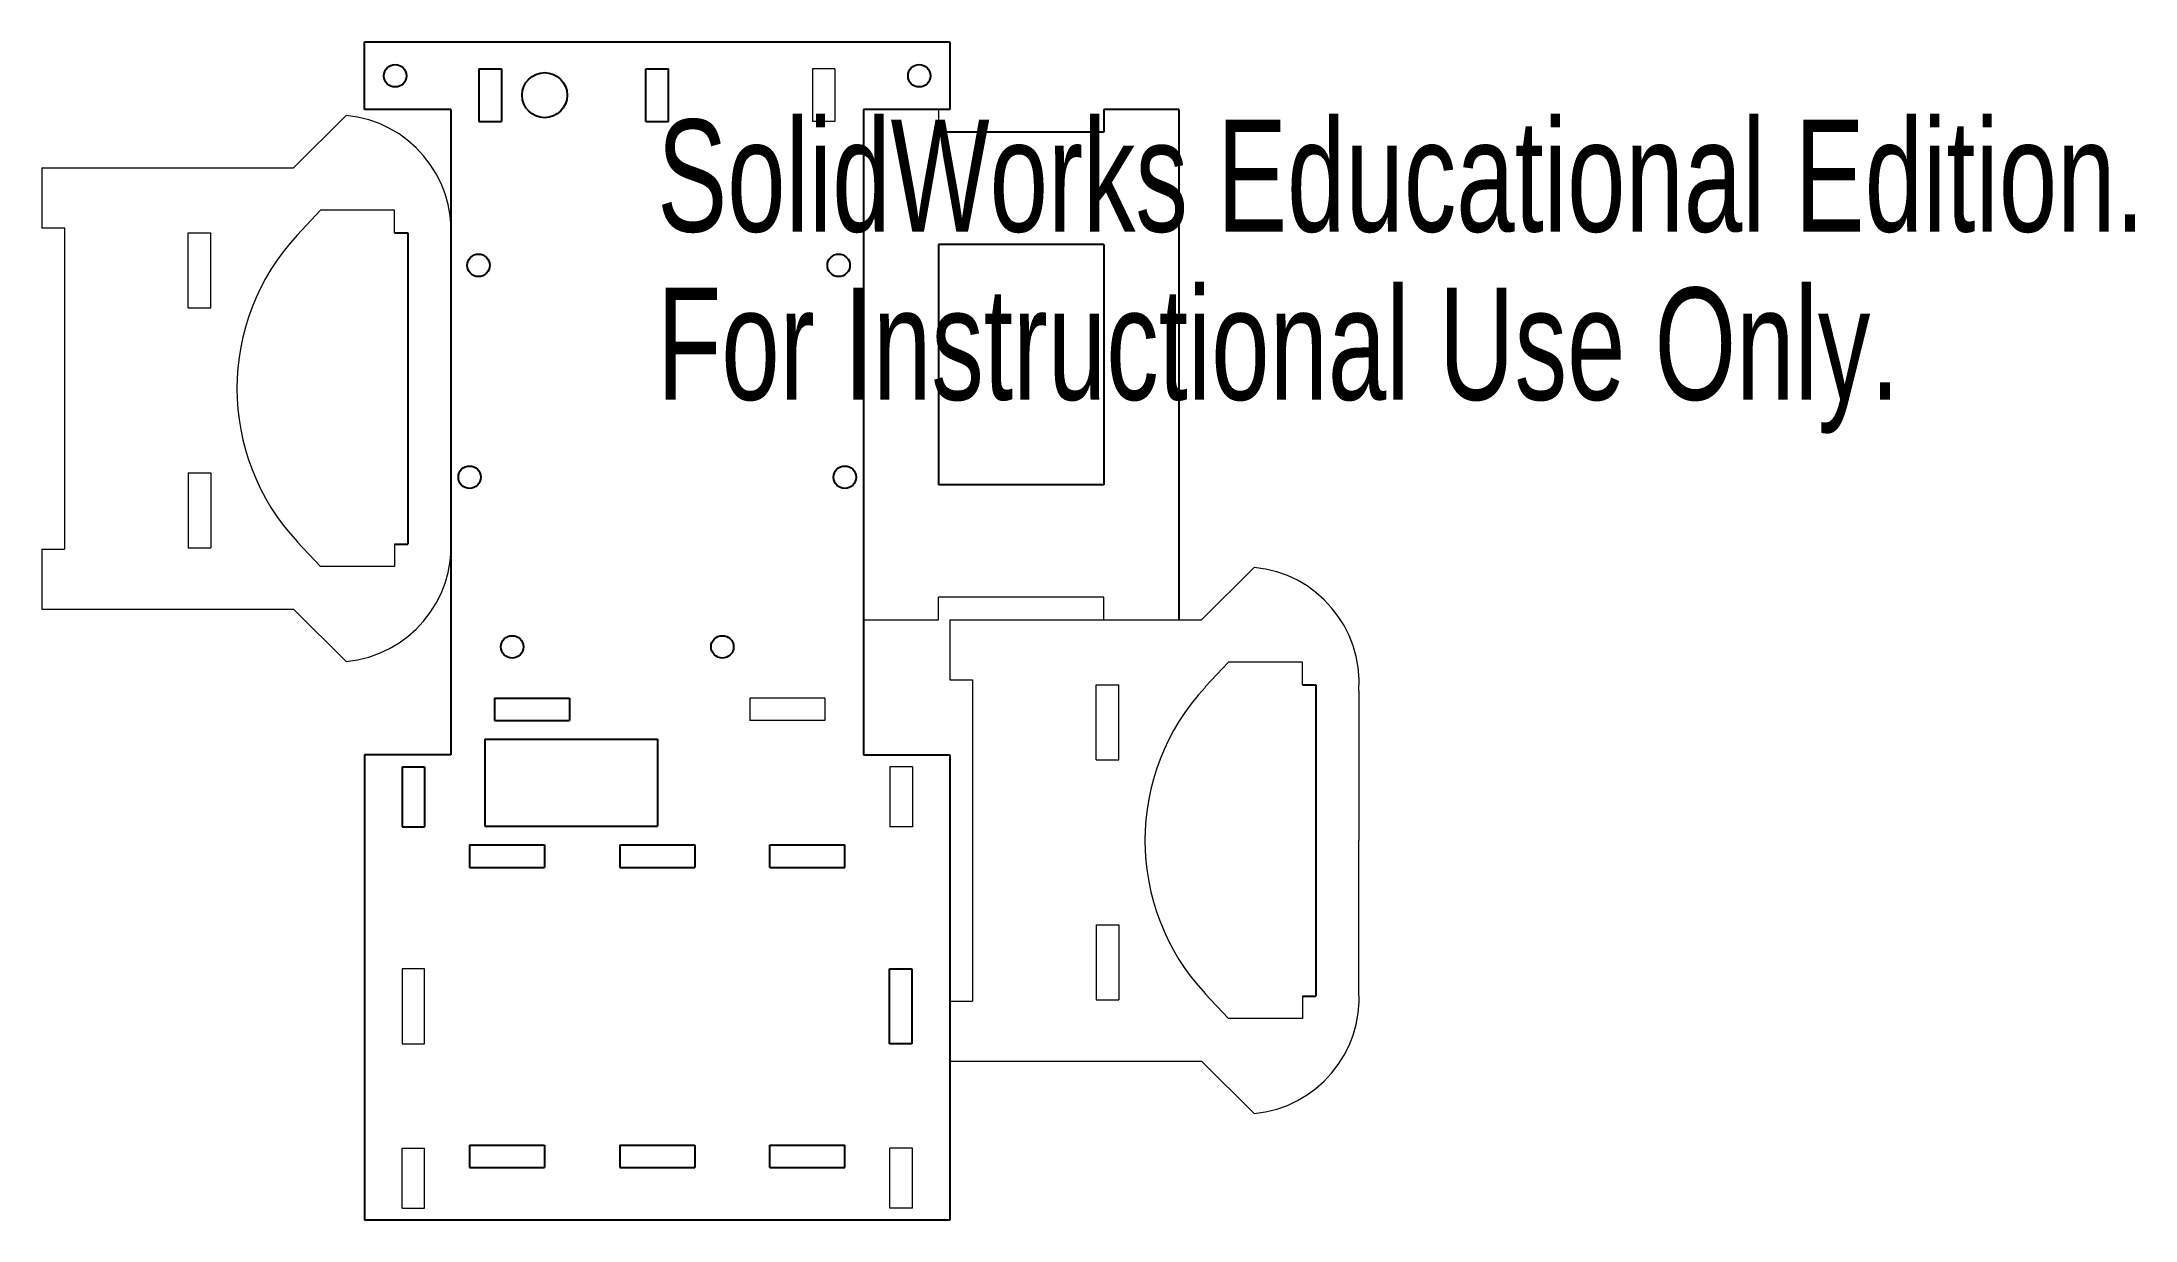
# Model space of a CAD drawing. Header units: millimetres. Extents: x -82 to 197, y -105 to 52.
import ezdxf

# ---------------------------------------------------------------- set-up
doc = ezdxf.new("R2010")
doc.units = ezdxf.units.MM
doc.layers.add('SLD-0', color=179, linetype='Continuous')
doc.styles.add('SLDTEXTSTYLE0', font='TXT', dxfattribs={"width": 0.7})

msp = doc.modelspace()

# ---------------------------------------------------------------- linework, layer by layer
at = {"color": 179, "linetype": 'Continuous', "lineweight": 0}
for p, q in [((-48.45, 35.24), (-41.46, 42.23)), ((-82, 35.24), (-79, 35.24)), ((-82, 35.24), (-82, 27.24)), ((-79, 35.24), (-48.45, 35.24)), ((-44.88, 29.59), (-47.96, 26.28)), ((-34.99, 29.59), (-44.88, 29.59)), ((-34.99, 26.59), (-34.99, 29.59)), ((-82, 27.24), (-79, 27.24)), ((-79, 27.24), (-79, -15.56)), ((-62.5, 16.59), (-62.5, 26.59)), ((-62.5, 26.59), (-59.5, 26.59)), ((-59.5, 16.59), (-59.5, 26.59)), ((-62.5, 16.59), (-59.5, 16.59)), ((-62.5, -5.41), (-59.5, -5.41)), ((-62.5, -5.41), (-62.5, -15.41)), ((-59.5, -5.41), (-59.5, -15.41)), ((-82, -15.56), (-82, -23.56)), ((-82, -15.56), (-79, -15.56)), ((-62.5, -15.41), (-59.5, -15.41)), ((-44.88, -17.91), (-47.96, -14.61)), ((-34.99, -14.91), (-34.99, -17.91)), ((-34.99, -17.91), (-44.88, -17.91)), ((72.55, -25), (79.54, -18.01)), ((-82, -23.56), (-79, -23.56)), ((-79, -23.56), (-48.45, -23.56)), ((-48.45, -23.56), (-41.46, -30.55)), ((39, -25), (39, -33)), ((39, -25), (42, -25)), ((42, -25), (72.55, -25)), ((76.12, -30.65), (73.04, -33.95)), ((86.01, -30.65), (76.12, -30.65)), ((86.01, -33.65), (86.01, -30.65)), ((39, -33), (42, -33)), ((42, -33), (42, -75.8)), ((58.5, -43.65), (58.5, -33.65)), ((58.5, -33.65), (61.5, -33.65)), ((61.5, -43.65), (61.5, -33.65)), ((93.5, -34.45), (93.5, -54.4)), ((58.5, -43.65), (61.5, -43.65)), ((93.5, -74.35), (93.5, -54.4)), ((58.5, -65.65), (58.5, -75.65)), ((58.5, -65.65), (61.5, -65.65)), ((61.5, -65.65), (61.5, -75.65)), ((76.12, -78.15), (73.04, -74.85)), ((86.01, -75.15), (86.01, -78.15)), ((39, -75.8), (39, -83.8)), ((39, -75.8), (42, -75.8)), ((58.5, -75.65), (61.5, -75.65)), ((86.01, -78.15), (76.12, -78.15)), ((39, -83.8), (42, -83.8)), ((42, -83.8), (72.55, -83.8)), ((72.55, -83.8), (79.54, -90.79))]:
    msp.add_line(p, q, dxfattribs=at)
for centre, radius, start, end in [((-42.9, 26.85), 15.44, 356.0572, 84.6445), ((-26, 5.84), 30, 137.0361, 222.9639), ((-42.9, -15.18), 15.44, 275.3555, 3.9428), ((78.1, -33.38), 15.44, 356.0572, 84.6445), ((95, -54.4), 30, 137.0361, 222.9639), ((78.1, -75.42), 15.44, 275.3555, 3.9428)]:
    msp.add_arc(centre, radius, start, end, dxfattribs=at)
at = {"layer": 'SLD-0'}
for p, q in [((-39, 43), (-39, 52.02)), ((-39, 52.02), (39, 52.02)), ((39, 52.02), (39, 43)), ((-23.75, 48.42), (-20.75, 48.42)), ((-23.75, 48.42), (-23.75, 41.42)), ((-20.75, 48.42), (-20.75, 41.42)), ((-1.5, 41.42), (-1.5, 48.42)), ((-1.5, 48.42), (1.5, 48.42)), ((1.5, 41.42), (1.5, 48.42)), ((-27.5, 43), (-39, 43)), ((-27.5, 43), (-27.5, -43)), ((39, 43), (27.5, 43)), ((27.5, 43), (27.5, -43)), ((69.5, 43), (59.5, 43)), ((59.5, 43), (59.5, 40)), ((69.5, 43), (69.5, -25)), ((-23.75, 41.42), (-20.75, 41.42)), ((-1.5, 41.42), (1.5, 41.42)), ((59.5, 40), (37.5, 40)), ((-34.99, 26.59), (-33.25, 26.59)), ((-33.25, 26.59), (-33.25, -14.91)), ((59.5, 25), (37.5, 25)), ((37.5, 25), (37.5, -7)), ((59.5, 25), (59.5, -7)), ((59.5, -7), (37.5, -7)), ((-34.99, -14.91), (-33.25, -14.91)), ((-21.67, -35.42), (-11.67, -35.42)), ((-21.67, -35.42), (-21.67, -38.42)), ((-11.67, -35.42), (-11.67, -38.42)), ((86.01, -33.65), (87.75, -33.65)), ((87.75, -33.65), (87.75, -75.15)), ((-21.67, -38.42), (-11.67, -38.42)), ((-22.97, -40.92), (0.03, -40.92)), ((-22.97, -40.92), (-22.97, -52.5)), ((0.03, -40.92), (0.03, -52.5)), ((-27.5, -43), (-39, -43)), ((-39, -43), (-39, -105)), ((-34, -44.6), (-31, -44.6)), ((-34, -44.6), (-34, -52.6)), ((-31, -44.6), (-31, -52.6)), ((27.5, -43), (39, -43)), ((39, -43), (39, -105)), ((-34, -52.6), (-31, -52.6)), ((-22.97, -52.5), (0.03, -52.5)), ((-25, -55), (-15, -55)), ((-25, -55), (-25, -58)), ((-15, -55), (-15, -58)), ((-5, -55), (5, -55)), ((-5, -55), (-5, -58)), ((5, -55), (5, -58)), ((15, -58), (15, -55)), ((15, -55), (25, -55)), ((25, -58), (25, -55)), ((-25, -58), (-15, -58)), ((-5, -58), (5, -58)), ((15, -58), (25, -58)), ((30.94, -76.5), (30.94, -71.5)), ((30.94, -71.5), (33.94, -71.5)), ((33.94, -71.5), (33.94, -81.5)), ((86.01, -75.15), (87.75, -75.15)), ((30.94, -81.5), (30.94, -76.5)), ((33.94, -81.5), (30.94, -81.5)), ((-25, -95), (-15, -95)), ((-25, -95), (-25, -98)), ((-15, -95), (-15, -98)), ((-5, -95), (5, -95)), ((-5, -95), (-5, -98)), ((5, -95), (5, -98)), ((15, -98), (15, -95)), ((15, -95), (25, -95)), ((25, -98), (25, -95)), ((-25, -98), (-15, -98)), ((-5, -98), (5, -98)), ((15, -98), (25, -98)), ((39, -105), (-39, -105))]:
    msp.add_line(p, q, dxfattribs=at)
at = {"layer": 'SLD-0', "color": 179, "linetype": 'Continuous', "lineweight": 0}
for p, q in [((20.69, 48.42), (20.69, 41.42)), ((23.69, 48.42), (20.69, 48.42)), ((23.69, 48.42), (23.69, 41.42)), ((37.5, 43), (37.5, 40)), ((23.69, 41.42), (20.69, 41.42)), ((59.5, -22), (37.5, -22)), ((37.5, -25), (37.5, -22)), ((59.5, -25), (59.5, -22)), ((27.5, -25), (37.5, -25)), ((12.33, -35.42), (12.33, -38.42)), ((22.33, -35.42), (12.33, -35.42)), ((22.33, -35.42), (22.33, -38.42)), ((22.33, -38.42), (12.33, -38.42)), ((31, -44.6), (31, -52.6)), ((34, -44.6), (31, -44.6)), ((34, -44.6), (34, -52.6)), ((34, -52.6), (31, -52.6)), ((-34, -71.5), (-34, -81.5)), ((-31, -71.5), (-34, -71.5)), ((-31, -76.5), (-31, -71.5)), ((-31, -81.5), (-31, -76.5)), ((-34, -81.5), (-31, -81.5)), ((-34, -95.4), (-31, -95.4)), ((-34, -103.4), (-34, -95.4)), ((-31, -103.4), (-31, -95.4)), ((34, -95.4), (31, -95.4)), ((31, -103.4), (31, -95.4)), ((34, -103.4), (34, -95.4)), ((-34, -103.4), (-31, -103.4)), ((34, -103.4), (31, -103.4))]:
    msp.add_line(p, q, dxfattribs=at)
at = {"layer": 'SLD-0'}
for centre, radius in [((-34.92, 47.51), 1.5), ((-15, 44.92), 3), ((34.92, 47.51), 1.5), ((-23.82, 22.24), 1.5), ((24.18, 22.24), 1.5), ((-25, -6), 1.5), ((25, -6), 1.5), ((-19.32, -28.61), 1.5), ((8.68, -28.61), 1.5)]:
    msp.add_circle(centre, radius, dxfattribs=at)

# ---------------------------------------------------------------- texts
at = {"color": 7, "linetype": 'Continuous', "char_height": 14.9403, "attachment_point": 1, "style": 'SLDTEXTSTYLE0'}
for s, insert in [('SolidWorks Educational Edition.', (0, 41.67)), ('For Instructional Use Only.', (0, 19.26))]:
    msp.add_mtext(s, dxfattribs=dict(at, insert=insert))

doc.saveas('drawing.dxf')
